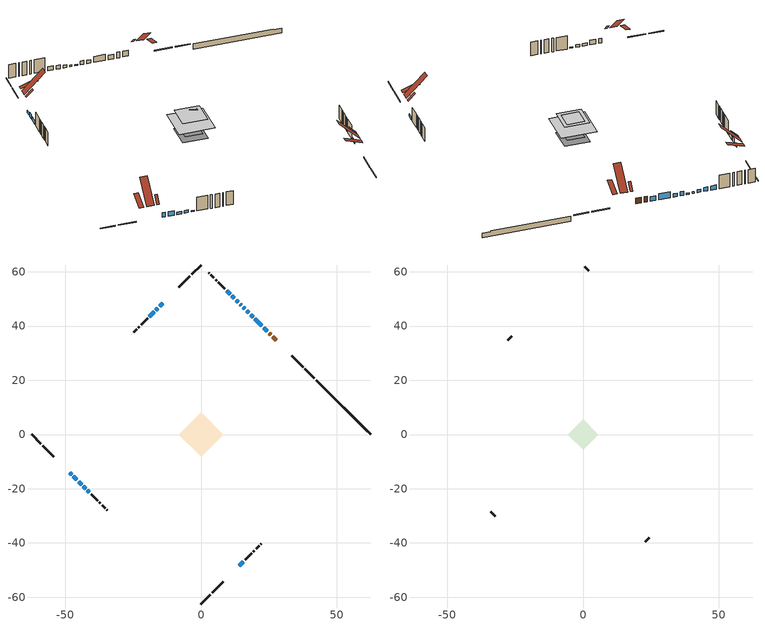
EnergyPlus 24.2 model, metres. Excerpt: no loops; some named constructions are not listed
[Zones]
conditioned space
 floor adiabatic (AdiabaticFloorConstruction): -8.2,0 0,8.2 8.2,0 0,-8.2 z3.26
 floor foundation (Slab1 construction): -5.79,0 0,5.79 5.79,0 0,-5.79 z-1.11
 floor foundation (Slab2 construction): -3.97,0 0,3.97 3.97,0 0,-3.97 z0
 wall outside (RimJoist1 construction): 0,-62.53 3.47,-59.07 / -62.53,0 -59.07,-3.47 / 0,62.53 -3.47,59.07 / 41.8,20.74 38.33,24.21 z0.82:1.12
 wall outside (RimJoist2 construction): 4.13,-58.41 8.24,-54.29 / -58.41,-4.13 -54.29,-8.24 / -4.13,58.41 -8.24,54.29 / 37.67,24.86 33.55,28.98 z0.82:1.12
 wall outside (AdiabaticWallConstruction 1): 27.69,34.84 26.41,36.12 / 25.76,36.78 25.1,37.44 z0.82:2.85
 wall outside (AdiabaticWallConstruction): -48.43,-14.1 -47.71,-14.83 / -15.95,46.59 -16.67,45.87 z0.82:2.45; 24.44,38.09 23.15,39.39 / -47.05,-15.48 -45.76,-16.78 z0.82:2.4; 22.49,40.04 19.9,42.63 z0.82:2.9; -45.1,-17.43 -44.06,-18.47 z0.82:1.74; -43.41,-19.13 -42.54,-19.99 / 13.75,48.79 12.92,49.61 z0.82:1.79; 14.1,-48.43 15.62,-46.92 z0.82:1.68; -14.1,48.43 -15.29,47.24 z0.82:1.63; 19.25,43.29 18.31,44.22 z0.82:1.99; 17.66,44.88 16.87,45.67 z0.82:2.19; 16.21,46.32 15.56,46.97 / -41.89,-20.65 -41.24,-21.3 z0.82:1.23; -17.32,45.21 -19.01,43.52 / 12.27,50.27 11.4,51.13 z0.82:2.14; 14.91,47.63 14.4,48.13 z0.82:1.38; 10.75,51.79 9.49,53.04 z0.82:2.29
 wall outside (Wall1 construction): 16.27,-46.26 18.68,-43.86 / -40.58,-21.95 -38.18,-24.36 / -19.67,42.87 -22.07,40.46 / 8.83,53.7 6.43,56.11 z0.82:5.7
 wall outside (Wall2 construction): 19.33,-43.2 19.72,-42.82 / -37.52,-25.01 -37.14,-25.4 / -22.73,39.81 -23.11,39.42 / 5.77,56.76 5.39,57.15 z0.82:5.7
 wall outside (Wall3 construction): 20.37,-42.16 21.47,-41.06 / -36.48,-26.05 -35.38,-27.15 / -23.77,38.76 -24.87,37.67 / 4.73,57.8 3.63,58.9 z0.82:5.7
 wall outside (Wall4 construction): 22.13,-40.41 22.24,-40.29 / -34.73,-27.81 -34.61,-27.92 / -25.52,37.01 -25.64,36.9 / 2.98,59.56 2.86,59.67 z0.82:5.7
 wall foundation (FoundationWall1 construction): 42.45,20.08,-1.11 42.45,20.08,0.82 60.53,2.01,0.82 60.53,2.01,0.56 62.53,0,0.56 62.53,0,-1.11
 window (WindowConstruction 14): -48.43,-14.1 -47.71,-14.82 z0.82:2.44
 window (WindowConstruction 5): 24.44,38.09 23.15,39.39 z0.82:2.4
 window (WindowConstruction 6): 22.49,40.04 19.9,42.63 z0.82:2.9
 window (WindowConstruction 7): -47.05,-15.48 -45.76,-16.77 z0.82:2.4
 window (WindowConstruction 8): -45.1,-17.43 -44.06,-18.47 z0.82:1.73
 window (WindowConstruction 9): -43.4,-19.13 -42.54,-19.99 z0.82:1.79
 window (WindowConstruction 10): 14.1,-48.43 15.61,-46.92 z0.82:1.68
 window (WindowConstruction 11): -14.1,48.43 -15.29,47.24 z0.82:1.63
 window (WindowConstruction 12): 19.25,43.29 18.31,44.22 z0.82:1.99
 window (WindowConstruction 13): 17.66,44.88 16.87,45.67 z0.82:2.19
 window (WindowConstruction 16): 16.21,46.32 15.56,46.97 z0.82:1.23
 window (WindowConstruction 17): -41.89,-20.65 -41.24,-21.3 z0.82:1.23
 window (WindowConstruction 15): -15.95,46.59 -16.67,45.87 z0.82:2.44
 window (WindowConstruction): -17.32,45.21 -19.01,43.52 z0.82:2.14
 window (WindowConstruction 1): 14.91,47.63 14.4,48.13 z0.82:1.38
 window (WindowConstruction 2): 13.75,48.79 12.92,49.61 z0.82:1.79
 window (WindowConstruction 3): 12.27,50.27 11.4,51.13 z0.82:2.14
 window (WindowConstruction 4): 10.75,51.79 9.49,53.04 z0.82:2.29
 door (Door): 27.69,34.84 26.41,36.12 z0.82:2.85
 door (Door 1): 25.76,36.78 25.1,37.44 z0.82:2.85
 ceiling adiabatic (AdiabaticFloorConstruction): 0,-8.2 8.2,0 0,8.2 -8.2,0 z3.26
 roof outside (Roof4 construction): 13.45,-49.09,5.7 11.88,-47.51,7.92 11.32,-48.07,7.92 12.89,-49.64,5.7; -49.09,-13.45,5.7 -47.51,-11.88,7.92 -48.07,-11.32,7.92 -49.64,-12.89,5.7; -13.45,49.09,5.7 -11.88,47.51,7.92 -11.32,48.07,7.92 -12.89,49.64,5.7; 28.35,34.19,5.7 26.78,32.61,7.92 27.33,32.06,7.92 28.9,33.63,5.7
attic - vented
 floor to conditioned space (Floor1 construction Reversed): -3.97,0 0,3.97 3.97,0 0,-3.97 z5.7
 floor to conditioned space (Floor2 construction Reversed): -5.58,0 0,5.58 5.58,0 0,-5.58 z5.7
 wall outside (Wall5 construction): 22.9,-39.64 24.45,-38.09 / -33.96,-28.58 -32.41,-30.13 / -26.29,36.24 -27.84,34.69 / 2.21,60.33 0.66,61.88 z0.82:5.7
 roof outside (Roof1 construction): 9.92,-52.61,5.7 6.05,-48.74,7.52 5.03,-49.76,7.52 8.9,-53.63,5.7; -52.61,-9.92,5.7 -48.74,-6.05,7.52 -49.76,-5.03,7.52 -53.63,-8.9,5.7; -9.92,52.61,5.7 -6.05,48.74,7.52 -5.03,49.76,7.52 -8.9,53.63,5.7; 31.88,30.66,5.7 28.01,26.79,7.52 29.03,25.77,7.52 32.9,29.64,5.7
 roof outside (Roof2 construction): 12.24,-50.3,5.7 7.54,-45.61,12.33 5.89,-47.27,12.33 10.58,-51.96,5.7; -50.3,-12.24,5.7 -45.61,-7.54,12.33 -47.27,-5.89,12.33 -51.96,-10.58,5.7; -12.24,50.3,5.7 -7.54,45.61,12.33 -5.89,47.27,12.33 -10.58,51.96,5.7; 29.56,32.97,5.7 24.87,28.28,12.33 26.53,26.62,12.33 31.22,31.31,5.7
[Material] Roughness=Rough; Thermal Absorptance=0.9
Name | Thickness {m} | Conductivity {W/m-K} | Density {kg/m3} | Specific Heat {J/kg-K} | Solar Absorptance | Visible Absorptance
ceiling loosefill ins | 0.254 | 0.0480833 | 16.02 | 1046.75 | 0.7 | 0.7
ceiling loosefill ins 1 | 0.0846667 | 0.0480833 | 16.02 | 1046.75 | 0.7 | 0.7
ceiling stud and cavity | 0.1397 | 0.110961 | 65.682 | 1177.47 | 0.7 | 0.7
ceiling stud and cavity 1 | 0.1397 | 0.619807 | 65.682 | 1177.47 | 0.7 | 0.7
gypsum board | 0.0127 | 0.160291 | 801 | 837.4 | 0.6 | 0.6
[Construction]
Floor1 construction: ceiling loosefill ins, ceiling stud and cavity, gypsum board
Floor2 construction: ceiling loosefill ins 1, ceiling stud and cavity 1, gypsum board
[EnergyManagementSystem:Program]
infil_program: Set p_m = 0.14; Set p_s = 0.22; Set s_m = 270; Set s_s = 370; Set z_m = 9.99744; Set z_s = 4.79579917344644; Set f_t = (((s_m/z_m)^p_m)*((z_s/s_s)^p_s)); Set Tdiff = tin_s-tout_s; Set dT = @Abs Tdiff; Set c = 0.1468; Set Cs = 0.0948; Set Cw = 0.151; Set n = 0.65; Set sft = (f_t*0.54); Set temp1 = ((c*Cw)*((sft*site_vw_s)^(2*n)))^2; Set Qinf = (((c*Cs*(dT^n))^2)+temp1)^0.5; Set Qinf = (@Max Qinf 0); Set mech_vent_house_fan_sensible_load_act = 0.0; Set mech_vent_house_fan_latent_load_act = 0.0; Set OASupInPb = out_pb_s; Set OASupInTemp = tout_s; Set OASupInW = out_wt_s; Set OASupRho = (@RhoAirFnPbTdbW OASupInPb OASupInTemp OASupInW); Set OASupCp = (@CpAirFnW OASupInW); Set OASupInEnth = (@HFnTdbW OASupInTemp OASupInW); Set ZoneTemp = tin_s; Set ZoneW = win_s; Set ZoneCp = (@CpAirFnW ZoneW); Set ZoneAirEnth = (@HFnTdbW ZoneTemp ZoneW); Set mech_vent_house_fan_cfis_act = 0.0; Set QWHV_cfis_sup = 0.0; Set QWHV_cfis_suppl_sup = 0.0; Set QWHV_cfis_suppl_exh = 0.0; Set Qrange = 0; Set Qbath = 0; Set Qdryer = 0; Set Qdryer = Qdryer + 0.00308 * clothes_dryer_exhaust_0_sch_s; Set QWHV_sup = 0.0; Set QWHV_exh = 0.0; Set Qsupply = QWHV_sup + QWHV_cfis_sup + QWHV_cfis_suppl_sup; Set Qexhaust = Qrange + Qbath + Qdryer + QWHV_exh + QWHV_cfis_suppl_exh; Set Qfan = (@Max Qexhaust Qsupply); Set Qducts = 0; If Qducts < 0; Set Qsupply = Qsupply - Qducts; Else; Set Qexhaust = Qexhaust + Qducts; EndIf; Set Qfan_with_ducts = (@Max Qexhaust Qsupply); Set Qimb = (@Abs (Qsupply - Qexhaust)); If Qinf + Qimb > 0; Set Qtot = Qfan_with_ducts + (Qinf^2) / (Qinf + Qimb); Else; Set Qtot = Qfan_with_ducts; EndIf; Set Qinf_adj = Qtot - Qfan; Set infil_flow_act = Qinf_adj; Set infil_program_Qinf = Qinf_adj; Set infil_program_Qfan = Qfan; Set Qload = Qfan; Set Effectiveness_Sens = 0.0; Set Effectiveness_Lat = 0.0; Set Fan_MFR = Qload * OASupRho; Set ZoneInEnth = OASupInEnth; Set ZoneInTemp = OASupInTemp; Set FanTotalToCond = Fan_MFR * (ZoneInEnth - ZoneAirEnth); Set FanSensToCond = Fan_MFR * ZoneCp * (ZoneInTemp - ZoneTemp); Set FanLatToCond = FanTotalToCond - FanSensToCond; Set mech_vent_house_fan_sensible_load_act = mech_vent_house_fan_sensible_load_act + FanSensToCond; Set mech_vent_house_fan_latent_load_act = mech_vent_house_fan_latent_load_act + FanLatToCond
total_airflows_program: Set total_infil_flow_rate = 0; Set total_mechvent_flow_rate = 0; Set total_natvent_flow_rate = 0; Set total_whf_flow_rate = 0; Set total_infil_flow_rate = total_infil_flow_rate + (infil_program_Qinf * 1); Set total_mechvent_flow_rate = total_mechvent_flow_rate + (infil_program_Qfan * 1); Set total_natvent_flow_rate = total_natvent_flow_rate + (natural_vent_program_Qnv * 1); Set total_whf_flow_rate = total_whf_flow_rate + (natural_vent_program_Qwhf * 1)
total_loads_program: Set loads_htg_tot = 0; Set loads_clg_tot = 0; If htg_load_cond > 0; Set loads_htg_tot = loads_htg_tot + (htg_load_cond - clg_load_cond) * 1.0; EndIf; Set loads_htg_tot = (@Max loads_htg_tot 0); If clg_load_cond > 0; Set loads_clg_tot = loads_clg_tot + (clg_load_cond - htg_load_cond) * 0.0; EndIf; Set loads_clg_tot = (@Max loads_clg_tot 0)
unit_heater_supply_fan_disaggregate_program: Set unit_heater_supply_fan_primary_htg = 0; If unit_heater_htg_coil_s > 0; Set unit_heater_supply_fan_primary_htg = unit_heater_supply_fan_s; EndIf
unmet_hours_program: Set htg_unmet_hours = 0; Set clg_unmet_hours = 0; Set unit_htg_unmet_hours = 0; If ((DayOfYear >= 1) && (DayOfYear <= 365)); Set unit_htg_unmet_hours = unit_htg_unmet_hours + conditioned_space_htg_unmet_s; If unit_htg_unmet_hours > htg_unmet_hours; Set htg_unmet_hours = unit_htg_unmet_hours; EndIf; EndIf
water_heater_EC_adj: If WarmupFlag == 0; Set dhw_e_cons = water_heater_energy + water_heater_on_cycle_parasitic + water_heater_off_cycle_parasitic; Set water_heater_ec_adj_act = 0.0 * dhw_e_cons / 1; EndIf
[EnergyManagementSystem:ProgramCallingManager]
component_loads_program_calling_manager: EndOfZoneTimestepAfterZoneReporting; component_loads_program
fridge_schedule_program_calling_manager: BeginZoneTimestepAfterInitHeatBalance; fridge_schedule_program
infil_program_calling_manager: BeginZoneTimestepAfterInitHeatBalance; infil_program
natural_vent_program_calling_manager: BeginZoneTimestepAfterInitHeatBalance; natural_vent_program
total_airflows_program_calling_manager: EndOfZoneTimestepAfterZoneReporting; total_airflows_program
total_loads_program_calling_manager: EndOfZoneTimestepAfterZoneReporting; total_loads_program
unit_heater_supply_fan_disaggregate_program_calling_manager: EndOfSystemTimestepBeforeHVACReporting; unit_heater_supply_fan_disaggregate_program
unmet_hours_program_calling_manager: EndOfZoneTimestepBeforeZoneReporting; unmet_hours_program
water_heater_EC_adj_ProgramManager: EndOfSystemTimestepBeforeHVACReporting; water_heater_EC_adj
[EnergyManagementSystem:OutputVariable] Type of Data in Variable=Summed
Name | EMS Variable | Update Frequency | EMS Program or Subroutine | Units
unit heater supply fan disaggregate htg primary | unit_heater_supply_fan_primary_htg | SystemTimestep | unit_heater_supply_fan_disaggregate_program | J
loads_htg_tot_peakload_outvar; loads_htg_tot_annual_outvar; Energy Management System Output Variable 1; Energy Management System Output Variable 45 | loads_htg_tot | ZoneTimestep | total_loads_program | J
loads_clg_tot_peakload_outvar; loads_clg_tot_annual_outvar; Energy Management System Output Variable 2; Energy Management System Output Variable 46 | loads_clg_tot | ZoneTimestep | total_loads_program | J
htg_unmet_hours_annual_outvar; Energy Management System Output Variable 3 | htg_unmet_hours | ZoneTimestep | unmet_hours_program | hr
clg_unmet_hours_annual_outvar; Energy Management System Output Variable 4 | clg_unmet_hours | ZoneTimestep | unmet_hours_program | hr
loads_htg_roofs_annual_outvar; Energy Management System Output Variable 5 | loads_htg_roofs | ZoneTimestep | component_loads_program | J
loads_htg_ceilings_annual_outvar; Energy Management System Output Variable 6 | loads_htg_ceilings | ZoneTimestep | component_loads_program | J
loads_htg_walls_annual_outvar; Energy Management System Output Variable 7 | loads_htg_walls | ZoneTimestep | component_loads_program | J
loads_htg_rim_joists_annual_outvar; Energy Management System Output Variable 8 | loads_htg_rim_joists | ZoneTimestep | component_loads_program | J
loads_htg_foundation_walls_annual_outvar; Energy Management System Output Variable 9 | loads_htg_foundation_walls | ZoneTimestep | component_loads_program | J
loads_htg_doors_annual_outvar; Energy Management System Output Variable 10 | loads_htg_doors | ZoneTimestep | component_loads_program | J
loads_htg_windows_conduction_annual_outvar; Energy Management System Output Variable 11 | loads_htg_windows_conduction | ZoneTimestep | component_loads_program | J
loads_htg_windows_solar_annual_outvar; Energy Management System Output Variable 12 | loads_htg_windows_solar | ZoneTimestep | component_loads_program | J
loads_htg_skylights_conduction_annual_outvar; Energy Management System Output Variable 13 | loads_htg_skylights_conduction | ZoneTimestep | component_loads_program | J
loads_htg_skylights_solar_annual_outvar; Energy Management System Output Variable 14 | loads_htg_skylights_solar | ZoneTimestep | component_loads_program | J
loads_htg_floors_annual_outvar; Energy Management System Output Variable 15 | loads_htg_floors | ZoneTimestep | component_loads_program | J
loads_htg_slabs_annual_outvar; Energy Management System Output Variable 16 | loads_htg_slabs | ZoneTimestep | component_loads_program | J
loads_htg_internal_mass_annual_outvar; Energy Management System Output Variable 17 | loads_htg_internal_mass | ZoneTimestep | component_loads_program | J
loads_htg_infil_annual_outvar; Energy Management System Output Variable 18 | loads_htg_infil | ZoneTimestep | component_loads_program | J
loads_htg_natvent_annual_outvar; Energy Management System Output Variable 19 | loads_htg_natvent | ZoneTimestep | component_loads_program | J
loads_htg_mechvent_annual_outvar; Energy Management System Output Variable 20 | loads_htg_mechvent | ZoneTimestep | component_loads_program | J
loads_htg_whf_annual_outvar; Energy Management System Output Variable 21 | loads_htg_whf | ZoneTimestep | component_loads_program | J
loads_htg_ducts_annual_outvar; Energy Management System Output Variable 22 | loads_htg_ducts | ZoneTimestep | component_loads_program | J
loads_htg_intgains_annual_outvar; Energy Management System Output Variable 23 | loads_htg_intgains | ZoneTimestep | component_loads_program | J
loads_htg_lighting_annual_outvar; Energy Management System Output Variable 24 | loads_htg_lighting | ZoneTimestep | component_loads_program | J
loads_clg_roofs_annual_outvar; Energy Management System Output Variable 25 | loads_clg_roofs | ZoneTimestep | component_loads_program | J
loads_clg_ceilings_annual_outvar; Energy Management System Output Variable 26 | loads_clg_ceilings | ZoneTimestep | component_loads_program | J
loads_clg_walls_annual_outvar; Energy Management System Output Variable 27 | loads_clg_walls | ZoneTimestep | component_loads_program | J
loads_clg_rim_joists_annual_outvar; Energy Management System Output Variable 28 | loads_clg_rim_joists | ZoneTimestep | component_loads_program | J
loads_clg_foundation_walls_annual_outvar; Energy Management System Output Variable 29 | loads_clg_foundation_walls | ZoneTimestep | component_loads_program | J
loads_clg_doors_annual_outvar; Energy Management System Output Variable 30 | loads_clg_doors | ZoneTimestep | component_loads_program | J
loads_clg_windows_conduction_annual_outvar; Energy Management System Output Variable 31 | loads_clg_windows_conduction | ZoneTimestep | component_loads_program | J
loads_clg_windows_solar_annual_outvar; Energy Management System Output Variable 32 | loads_clg_windows_solar | ZoneTimestep | component_loads_program | J
loads_clg_skylights_conduction_annual_outvar; Energy Management System Output Variable 33 | loads_clg_skylights_conduction | ZoneTimestep | component_loads_program | J
loads_clg_skylights_solar_annual_outvar; Energy Management System Output Variable 34 | loads_clg_skylights_solar | ZoneTimestep | component_loads_program | J
loads_clg_floors_annual_outvar; Energy Management System Output Variable 35 | loads_clg_floors | ZoneTimestep | component_loads_program | J
loads_clg_slabs_annual_outvar; Energy Management System Output Variable 36 | loads_clg_slabs | ZoneTimestep | component_loads_program | J
loads_clg_internal_mass_annual_outvar; Energy Management System Output Variable 37 | loads_clg_internal_mass | ZoneTimestep | component_loads_program | J
loads_clg_infil_annual_outvar; Energy Management System Output Variable 38 | loads_clg_infil | ZoneTimestep | component_loads_program | J
loads_clg_natvent_annual_outvar; Energy Management System Output Variable 39 | loads_clg_natvent | ZoneTimestep | component_loads_program | J
loads_clg_mechvent_annual_outvar; Energy Management System Output Variable 40 | loads_clg_mechvent | ZoneTimestep | component_loads_program | J
loads_clg_whf_annual_outvar; Energy Management System Output Variable 41 | loads_clg_whf | ZoneTimestep | component_loads_program | J
loads_clg_ducts_annual_outvar; Energy Management System Output Variable 42 | loads_clg_ducts | ZoneTimestep | component_loads_program | J
loads_clg_intgains_annual_outvar; Energy Management System Output Variable 43 | loads_clg_intgains | ZoneTimestep | component_loads_program | J
loads_clg_lighting_annual_outvar; Energy Management System Output Variable 44 | loads_clg_lighting | ZoneTimestep | component_loads_program | J
[Schedule:Day:Interval]
interior lighting schedule day: No, 01:00, 0.108182, 04:00, 0.0901515, 05:00, 0.0991667, 06:00, 0.162273, 07:00, 0.270455, 08:00, 0.342576, 10:00, 0.369621, 11:00, 0.351591, 12:00, 0.333561, 13:00, 0.324545, 14:00, 0.31553, 15:00, 0.333561, 16:00, 0.369621, 17:00, 0.450758, 18:00, 0.585985, 19:00, 0.775303, 20:00, 0.955606, 21:00, 0.991667, 22:00, 0.712197, 23:00, 0.360606, 24:00, 0.162273
interior lighting schedule day 1: No, 01:00, 0.100909, 04:00, 0.0840909, 05:00, 0.0925, 06:00, 0.151364, 07:00, 0.252273, 08:00, 0.319545, 10:00, 0.344773, 11:00, 0.327955, 12:00, 0.311136, 13:00, 0.302727, 14:00, 0.294318, 15:00, 0.311136, 16:00, 0.344773, 17:00, 0.420455, 18:00, 0.546591, 19:00, 0.723182, 20:00, 0.891364, 21:00, 0.925, 22:00, 0.664318, 23:00, 0.336364, 24:00, 0.151364
interior lighting schedule day 2: No, 01:00, 0.0927273, 04:00, 0.0772727, 05:00, 0.085, 06:00, 0.139091, 07:00, 0.231818, 08:00, 0.293636, 10:00, 0.316818, 11:00, 0.301364, 12:00, 0.285909, 13:00, 0.278182, 14:00, 0.270455, 15:00, 0.285909, 16:00, 0.316818, 17:00, 0.386364, 18:00, 0.502273, 19:00, 0.664545, 20:00, 0.819091, 21:00, 0.85, 22:00, 0.610455, 23:00, 0.309091, 24:00, 0.139091
interior lighting schedule day 3: No, 01:00, 0.0845455, 04:00, 0.0704545, 05:00, 0.0775, 06:00, 0.126818, 07:00, 0.211364, 08:00, 0.267727, 10:00, 0.288864, 11:00, 0.274773, 12:00, 0.260682, 13:00, 0.253636, 14:00, 0.246591, 15:00, 0.260682, 16:00, 0.288864, 17:00, 0.352273, 18:00, 0.457955, 19:00, 0.605909, 20:00, 0.746818, 21:00, 0.775, 22:00, 0.556591, 23:00, 0.281818, 24:00, 0.126818
interior lighting schedule day 4: No, 01:00, 0.0763636, 04:00, 0.0636364, 05:00, 0.07, 06:00, 0.114545, 07:00, 0.190909, 08:00, 0.241818, 10:00, 0.260909, 11:00, 0.248182, 12:00, 0.235455, 13:00, 0.229091, 14:00, 0.222727, 15:00, 0.235455, 16:00, 0.260909, 17:00, 0.318182, 18:00, 0.413636, 19:00, 0.547273, 20:00, 0.674545, 21:00, 0.7, 22:00, 0.502727, 23:00, 0.254545, 24:00, 0.114545
interior lighting schedule day 5: No, 01:00, 0.0727273, 04:00, 0.0606061, 05:00, 0.0666667, 06:00, 0.109091, 07:00, 0.181818, 08:00, 0.230303, 10:00, 0.248485, 11:00, 0.236364, 12:00, 0.224242, 13:00, 0.218182, 14:00, 0.212121, 15:00, 0.224242, 16:00, 0.248485, 17:00, 0.30303, 18:00, 0.393939, 19:00, 0.521212, 20:00, 0.642424, 21:00, 0.666667, 22:00, 0.478788, 23:00, 0.242424, 24:00, 0.109091
interior lighting schedule day 6: No, 01:00, 0.0745455, 04:00, 0.0621212, 05:00, 0.0683333, 06:00, 0.111818, 07:00, 0.186364, 08:00, 0.236061, 10:00, 0.254697, 11:00, 0.242273, 12:00, 0.229848, 13:00, 0.223636, 14:00, 0.217424, 15:00, 0.229848, 16:00, 0.254697, 17:00, 0.310606, 18:00, 0.403788, 19:00, 0.534242, 20:00, 0.658485, 21:00, 0.683333, 22:00, 0.490758, 23:00, 0.248485, 24:00, 0.111818
interior lighting schedule day 7: No, 01:00, 0.08, 04:00, 0.0666667, 05:00, 0.0733333, 06:00, 0.12, 07:00, 0.2, 08:00, 0.253333, 10:00, 0.273333, 11:00, 0.26, 12:00, 0.246667, 13:00, 0.24, 14:00, 0.233333, 15:00, 0.246667, 16:00, 0.273333, 17:00, 0.333333, 18:00, 0.433333, 19:00, 0.573333, 20:00, 0.706667, 21:00, 0.733333, 22:00, 0.526667, 23:00, 0.266667, 24:00, 0.12
interior lighting schedule day 8: No, 01:00, 0.0890909, 04:00, 0.0742424, 05:00, 0.0816667, 06:00, 0.133636, 07:00, 0.222727, 08:00, 0.282121, 10:00, 0.304394, 11:00, 0.289545, 12:00, 0.274697, 13:00, 0.267273, 14:00, 0.259848, 15:00, 0.274697, 16:00, 0.304394, 17:00, 0.371212, 18:00, 0.482576, 19:00, 0.638485, 20:00, 0.78697, 21:00, 0.816667, 22:00, 0.586515, 23:00, 0.29697, 24:00, 0.133636
interior lighting schedule day 9: No, 01:00, 0.0972727, 04:00, 0.0810606, 05:00, 0.0891667, 06:00, 0.145909, 07:00, 0.243182, 08:00, 0.30803, 10:00, 0.332348, 11:00, 0.316136, 12:00, 0.299924, 13:00, 0.291818, 14:00, 0.283712, 15:00, 0.299924, 16:00, 0.332348, 17:00, 0.405303, 18:00, 0.526894, 19:00, 0.697121, 20:00, 0.859242, 21:00, 0.891667, 22:00, 0.640379, 23:00, 0.324242, 24:00, 0.145909
interior lighting schedule day 10: No, 01:00, 0.105455, 04:00, 0.0878788, 05:00, 0.0966667, 06:00, 0.158182, 07:00, 0.263636, 08:00, 0.333939, 10:00, 0.360303, 11:00, 0.342727, 12:00, 0.325152, 13:00, 0.316364, 14:00, 0.307576, 15:00, 0.325152, 16:00, 0.360303, 17:00, 0.439394, 18:00, 0.571212, 19:00, 0.755758, 20:00, 0.931515, 21:00, 0.966667, 22:00, 0.694242, 23:00, 0.351515, 24:00, 0.158182
interior lighting schedule day 11: No, 01:00, 0.109091, 04:00, 0.0909091, 05:00, 0.1, 06:00, 0.163636, 07:00, 0.272727, 08:00, 0.345455, 10:00, 0.372727, 11:00, 0.354545, 12:00, 0.336364, 13:00, 0.327273, 14:00, 0.318182, 15:00, 0.336364, 16:00, 0.372727, 17:00, 0.454545, 18:00, 0.590909, 19:00, 0.781818, 20:00, 0.963636, 21:00, 1, 22:00, 0.718182, 23:00, 0.363636, 24:00, 0.163636
interior lighting schedule default day; occupants schedule default day; clothes dryer schedule default day; cooking range schedule default day; misc plug loads schedule default day; general water use schedule default day; heating setpoint default day; cooling setpoint default day; clothes dryer exhaust 0 schedule default day; cooling season schedule day; cooling season schedule day 2; cooling season schedule default day; exterior lighting schedule default day; natural vent schedule default day: No, 24:00, 0
occupants schedule day: No, 05:00, 0.426829, 06:00, 0.719512, 07:00, 1, 08:00, 0.670732, 09:00, 0.329268, 14:00, 0.170732, 15:00, 0.231707, 16:00, 0.329268, 17:00, 0.5, 18:00, 0.670732, 19:00, 0.829268, 21:00, 1, 22:00, 0.853659, 23:00, 0.646341, 24:00, 0.426829
clothes dryer schedule day; clothes dryer exhaust 0 schedule day: No, 01:00, 0.123457, 02:00, 0.0740741, 03:00, 0.0493827, 04:00, 0.0246914, 05:00, 0.0493827, 06:00, 0.0740741, 07:00, 0.197531, 08:00, 0.395062, 09:00, 0.592593, 10:00, 0.839506, 11:00, 0.962963, 12:00, 1, 13:00, 0.91358, 14:00, 0.82716, 15:00, 0.716049, 16:00, 0.753086, 17:00, 0.679012, 18:00, 0.666667, 20:00, 0.62963, 21:00, 0.641975, 22:00, 0.666667, 23:00, 0.54321, 24:00, 0.296296
cooking range schedule day: No, 05:00, 0.0597015, 06:00, 0.11194, 07:00, 0.171642, 08:00, 0.291045, 11:00, 0.343284, 12:00, 0.402985, 13:00, 0.462687, 14:00, 0.343284, 15:00, 0.291045, 16:00, 0.402985, 17:00, 0.567164, 18:00, 1, 19:00, 0.850746, 20:00, 0.432836, 21:00, 0.291045, 22:00, 0.231343, 23:00, 0.171642, 24:00, 0.11194
misc plug loads schedule day: No, 06:00, 0.705882, 07:00, 0.745098, 08:00, 0.803922, 15:00, 0.823529, 16:00, 0.862745, 17:00, 0.921569, 18:00, 0.980392, 19:00, 1, 20:00, 0.980392, 21:00, 0.941176, 22:00, 0.862745, 23:00, 0.784314, 24:00, 0.72549
general water use schedule day: No, 01:00, 0.315068, 03:00, 0.287671, 04:00, 0.342466, 05:00, 0.369863, 06:00, 0.520548, 07:00, 0.60274, 08:00, 0.534247, 10:00, 0.506849, 11:00, 0.465753, 14:00, 0.479452, 15:00, 0.534247, 16:00, 0.589041, 17:00, 0.69863, 18:00, 0.876712, 19:00, 0.890411, 20:00, 0.986301, 21:00, 1, 22:00, 0.863014, 23:00, 0.616438, 24:00, 0.465753
heating setpoint day: No, 07:00, 18, 23:00, 21, 24:00, 18
cooling setpoint day: No, 24:00, 25
cooling season schedule day 1: No, 24:00, 1
exterior lighting schedule day: No, 01:00, 0.566667, 03:00, 0.524167, 05:00, 0.495833, 06:00, 0.5525, 07:00, 0.623333, 08:00, 0.580833, 09:00, 0.439167, 10:00, 0.354167, 12:00, 0.34, 13:00, 0.354167, 14:00, 0.396667, 15:00, 0.425, 16:00, 0.495833, 17:00, 0.623333, 18:00, 0.793333, 19:00, 0.906667, 20:00, 0.963333, 21:00, 0.991667, 22:00, 0.920833, 23:00, 0.793333, 24:00, 0.665833
exterior lighting schedule day 1: No, 01:00, 0.528571, 03:00, 0.488929, 05:00, 0.4625, 06:00, 0.515357, 07:00, 0.581429, 08:00, 0.541786, 09:00, 0.409643, 10:00, 0.330357, 12:00, 0.317143, 13:00, 0.330357, 14:00, 0.37, 15:00, 0.396429, 16:00, 0.4625, 17:00, 0.581429, 18:00, 0.74, 19:00, 0.845714, 20:00, 0.898571, 21:00, 0.925, 22:00, 0.858929, 23:00, 0.74, 24:00, 0.621071
exterior lighting schedule day 10: No, 01:00, 0.552381, 03:00, 0.510952, 05:00, 0.483333, 06:00, 0.538571, 07:00, 0.607619, 08:00, 0.56619, 09:00, 0.428095, 10:00, 0.345238, 12:00, 0.331429, 13:00, 0.345238, 14:00, 0.386667, 15:00, 0.414286, 16:00, 0.483333, 17:00, 0.607619, 18:00, 0.773333, 19:00, 0.88381, 20:00, 0.939048, 21:00, 0.966667, 22:00, 0.897619, 23:00, 0.773333, 24:00, 0.649048
exterior lighting schedule day 11: No, 01:00, 0.571429, 03:00, 0.528571, 05:00, 0.5, 06:00, 0.557143, 07:00, 0.628571, 08:00, 0.585714, 09:00, 0.442857, 10:00, 0.357143, 12:00, 0.342857, 13:00, 0.357143, 14:00, 0.4, 15:00, 0.428571, 16:00, 0.5, 17:00, 0.628571, 18:00, 0.8, 19:00, 0.914286, 20:00, 0.971429, 21:00, 1, 22:00, 0.928571, 23:00, 0.8, 24:00, 0.671429
exterior lighting schedule day 2: No, 01:00, 0.485714, 03:00, 0.449286, 05:00, 0.425, 06:00, 0.473571, 07:00, 0.534286, 08:00, 0.497857, 09:00, 0.376429, 10:00, 0.303571, 12:00, 0.291429, 13:00, 0.303571, 14:00, 0.34, 15:00, 0.364286, 16:00, 0.425, 17:00, 0.534286, 18:00, 0.68, 19:00, 0.777143, 20:00, 0.825714, 21:00, 0.85, 22:00, 0.789286, 23:00, 0.68, 24:00, 0.570714
exterior lighting schedule day 3: No, 01:00, 0.442857, 03:00, 0.409643, 05:00, 0.3875, 06:00, 0.431786, 07:00, 0.487143, 08:00, 0.453929, 09:00, 0.343214, 10:00, 0.276786, 12:00, 0.265714, 13:00, 0.276786, 14:00, 0.31, 15:00, 0.332143, 16:00, 0.3875, 17:00, 0.487143, 18:00, 0.62, 19:00, 0.708571, 20:00, 0.752857, 21:00, 0.775, 22:00, 0.719643, 23:00, 0.62, 24:00, 0.520357
exterior lighting schedule day 4: No, 01:00, 0.4, 03:00, 0.37, 05:00, 0.35, 06:00, 0.39, 07:00, 0.44, 08:00, 0.41, 09:00, 0.31, 10:00, 0.25, 12:00, 0.24, 13:00, 0.25, 14:00, 0.28, 15:00, 0.3, 16:00, 0.35, 17:00, 0.44, 18:00, 0.56, 19:00, 0.64, 20:00, 0.68, 21:00, 0.7, 22:00, 0.65, 23:00, 0.56, 24:00, 0.47
exterior lighting schedule day 5: No, 01:00, 0.380952, 03:00, 0.352381, 05:00, 0.333333, 06:00, 0.371429, 07:00, 0.419048, 08:00, 0.390476, 09:00, 0.295238, 10:00, 0.238095, 12:00, 0.228571, 13:00, 0.238095, 14:00, 0.266667, 15:00, 0.285714, 16:00, 0.333333, 17:00, 0.419048, 18:00, 0.533333, 19:00, 0.609524, 20:00, 0.647619, 21:00, 0.666667, 22:00, 0.619048, 23:00, 0.533333, 24:00, 0.447619
exterior lighting schedule day 6: No, 01:00, 0.390476, 03:00, 0.36119, 05:00, 0.341667, 06:00, 0.380714, 07:00, 0.429524, 08:00, 0.400238, 09:00, 0.302619, 10:00, 0.244048, 12:00, 0.234286, 13:00, 0.244048, 14:00, 0.273333, 15:00, 0.292857, 16:00, 0.341667, 17:00, 0.429524, 18:00, 0.546667, 19:00, 0.624762, 20:00, 0.66381, 21:00, 0.683333, 22:00, 0.634524, 23:00, 0.546667, 24:00, 0.45881
exterior lighting schedule day 7: No, 01:00, 0.419048, 03:00, 0.387619, 05:00, 0.366667, 06:00, 0.408571, 07:00, 0.460952, 08:00, 0.429524, 09:00, 0.324762, 10:00, 0.261905, 12:00, 0.251429, 13:00, 0.261905, 14:00, 0.293333, 15:00, 0.314286, 16:00, 0.366667, 17:00, 0.460952, 18:00, 0.586667, 19:00, 0.670476, 20:00, 0.712381, 21:00, 0.733333, 22:00, 0.680952, 23:00, 0.586667, 24:00, 0.492381
exterior lighting schedule day 8: No, 01:00, 0.466667, 03:00, 0.431667, 05:00, 0.408333, 06:00, 0.455, 07:00, 0.513333, 08:00, 0.478333, 09:00, 0.361667, 10:00, 0.291667, 12:00, 0.28, 13:00, 0.291667, 14:00, 0.326667, 15:00, 0.35, 16:00, 0.408333, 17:00, 0.513333, 18:00, 0.653333, 19:00, 0.746667, 20:00, 0.793333, 21:00, 0.816667, 22:00, 0.758333, 23:00, 0.653333, 24:00, 0.548333
exterior lighting schedule day 9: No, 01:00, 0.509524, 03:00, 0.47131, 05:00, 0.445833, 06:00, 0.496786, 07:00, 0.560476, 08:00, 0.522262, 09:00, 0.394881, 10:00, 0.318452, 12:00, 0.305714, 13:00, 0.318452, 14:00, 0.356667, 15:00, 0.382143, 16:00, 0.445833, 17:00, 0.560476, 18:00, 0.713333, 19:00, 0.815238, 20:00, 0.86619, 21:00, 0.891667, 22:00, 0.827976, 23:00, 0.713333, 24:00, 0.59869
[Schedule:Week:Daily]
heating setpoint Week Rule - Jan1-Dec31: heating setpoint day, heating setpoint day, heating setpoint day, heating setpoint day, heating setpoint day, heating setpoint day, heating setpoint day, heating setpoint default day, heating setpoint default day, heating setpoint default day, heating setpoint default day, heating setpoint default day
cooling setpoint Week Rule - Jan1-Dec31: cooling setpoint day, cooling setpoint day, cooling setpoint day, cooling setpoint day, cooling setpoint day, cooling setpoint day, cooling setpoint day, cooling setpoint default day, cooling setpoint default day, cooling setpoint default day, cooling setpoint default day, cooling setpoint default day
clothes dryer exhaust 0 schedule Week Rule - Jan1-Dec31: clothes dryer exhaust 0 schedule day, clothes dryer exhaust 0 schedule day, clothes dryer exhaust 0 schedule day, clothes dryer exhaust 0 schedule day, clothes dryer exhaust 0 schedule day, clothes dryer exhaust 0 schedule day, clothes dryer exhaust 0 schedule day, clothes dryer exhaust 0 schedule default day, clothes dryer exhaust 0 schedule default day, clothes dryer exhaust 0 schedule default day, clothes dryer exhaust 0 schedule default day, clothes dryer exhaust 0 schedule default day
cooling season schedule Week Rule - Jan1-May26: cooling season schedule day, cooling season schedule day, cooling season schedule day, cooling season schedule day, cooling season schedule day, cooling season schedule day, cooling season schedule day, cooling season schedule default day, cooling season schedule default day, cooling season schedule default day, cooling season schedule default day, cooling season schedule default day
cooling season schedule Week Rule - May27-Jun2: cooling season schedule day, cooling season schedule day, cooling season schedule day, cooling season schedule day, cooling season schedule day, cooling season schedule day 1, cooling season schedule day 1, cooling season schedule default day, cooling season schedule default day, cooling season schedule default day, cooling season schedule default day, cooling season schedule default day
cooling season schedule Week Rule - Jun3-Aug25: cooling season schedule day 1, cooling season schedule day 1, cooling season schedule day 1, cooling season schedule day 1, cooling season schedule day 1, cooling season schedule day 1, cooling season schedule day 1, cooling season schedule default day, cooling season schedule default day, cooling season schedule default day, cooling season schedule default day, cooling season schedule default day
cooling season schedule Week Rule - Aug26-Sep1: cooling season schedule day 1, cooling season schedule day 1, cooling season schedule day 1, cooling season schedule day 1, cooling season schedule day 1, cooling season schedule day 1, cooling season schedule day 2, cooling season schedule default day, cooling season schedule default day, cooling season schedule default day, cooling season schedule default day, cooling season schedule default day
cooling season schedule Week Rule - Sep2-Dec31: cooling season schedule day 2, cooling season schedule day 2, cooling season schedule day 2, cooling season schedule day 2, cooling season schedule day 2, cooling season schedule day 2, cooling season schedule day 2, cooling season schedule default day, cooling season schedule default day, cooling season schedule default day, cooling season schedule default day, cooling season schedule default day
exterior lighting schedule Week Rule - Apr29-May5: exterior lighting schedule day 3, exterior lighting schedule day 3, exterior lighting schedule day 4, exterior lighting schedule day 4, exterior lighting schedule day 4, exterior lighting schedule day 4, exterior lighting schedule day 4, exterior lighting schedule default day, exterior lighting schedule default day, exterior lighting schedule default day, exterior lighting schedule default day, exterior lighting schedule default day
exterior lighting schedule Week Rule - May6-May26: exterior lighting schedule day 4, exterior lighting schedule day 4, exterior lighting schedule day 4, exterior lighting schedule day 4, exterior lighting schedule day 4, exterior lighting schedule day 4, exterior lighting schedule day 4, exterior lighting schedule default day, exterior lighting schedule default day, exterior lighting schedule default day, exterior lighting schedule default day, exterior lighting schedule default day
exterior lighting schedule Week Rule - May27-Jun2: exterior lighting schedule day 4, exterior lighting schedule day 4, exterior lighting schedule day 4, exterior lighting schedule day 4, exterior lighting schedule day 4, exterior lighting schedule day 5, exterior lighting schedule day 5, exterior lighting schedule default day, exterior lighting schedule default day, exterior lighting schedule default day, exterior lighting schedule default day, exterior lighting schedule default day
exterior lighting schedule Week Rule - Jun3-Jun30: exterior lighting schedule day 5, exterior lighting schedule day 5, exterior lighting schedule day 5, exterior lighting schedule day 5, exterior lighting schedule day 5, exterior lighting schedule day 5, exterior lighting schedule day 5, exterior lighting schedule default day, exterior lighting schedule default day, exterior lighting schedule default day, exterior lighting schedule default day, exterior lighting schedule default day
exterior lighting schedule Week Rule - Jul1-Jul28: exterior lighting schedule day 6, exterior lighting schedule day 6, exterior lighting schedule day 6, exterior lighting schedule day 6, exterior lighting schedule day 6, exterior lighting schedule day 6, exterior lighting schedule day 6, exterior lighting schedule default day, exterior lighting schedule default day, exterior lighting schedule default day, exterior lighting schedule default day, exterior lighting schedule default day
exterior lighting schedule Week Rule - Jul29-Aug4: exterior lighting schedule day 6, exterior lighting schedule day 6, exterior lighting schedule day 6, exterior lighting schedule day 7, exterior lighting schedule day 7, exterior lighting schedule day 7, exterior lighting schedule day 7, exterior lighting schedule default day, exterior lighting schedule default day, exterior lighting schedule default day, exterior lighting schedule default day, exterior lighting schedule default day
exterior lighting schedule Week Rule - Aug5-Aug25: exterior lighting schedule day 7, exterior lighting schedule day 7, exterior lighting schedule day 7, exterior lighting schedule day 7, exterior lighting schedule day 7, exterior lighting schedule day 7, exterior lighting schedule day 7, exterior lighting schedule default day, exterior lighting schedule default day, exterior lighting schedule default day, exterior lighting schedule default day, exterior lighting schedule default day
exterior lighting schedule Week Rule - Aug26-Sep1: exterior lighting schedule day 7, exterior lighting schedule day 7, exterior lighting schedule day 7, exterior lighting schedule day 7, exterior lighting schedule day 7, exterior lighting schedule day 7, exterior lighting schedule day 8, exterior lighting schedule default day, exterior lighting schedule default day, exterior lighting schedule default day, exterior lighting schedule default day, exterior lighting schedule default day
exterior lighting schedule Week Rule - Sep2-Sep29: exterior lighting schedule day 8, exterior lighting schedule day 8, exterior lighting schedule day 8, exterior lighting schedule day 8, exterior lighting schedule day 8, exterior lighting schedule day 8, exterior lighting schedule day 8, exterior lighting schedule default day, exterior lighting schedule default day, exterior lighting schedule default day, exterior lighting schedule default day, exterior lighting schedule default day
exterior lighting schedule Week Rule - Sep30-Oct6: exterior lighting schedule day 8, exterior lighting schedule day 9, exterior lighting schedule day 9, exterior lighting schedule day 9, exterior lighting schedule day 9, exterior lighting schedule day 9, exterior lighting schedule day 9, exterior lighting schedule default day, exterior lighting schedule default day, exterior lighting schedule default day, exterior lighting schedule default day, exterior lighting schedule default day
exterior lighting schedule Week Rule - Oct7-Oct27: exterior lighting schedule day 9, exterior lighting schedule day 9, exterior lighting schedule day 9, exterior lighting schedule day 9, exterior lighting schedule day 9, exterior lighting schedule day 9, exterior lighting schedule day 9, exterior lighting schedule default day, exterior lighting schedule default day, exterior lighting schedule default day, exterior lighting schedule default day, exterior lighting schedule default day
exterior lighting schedule Week Rule - Oct28-Nov3: exterior lighting schedule day 9, exterior lighting schedule day 9, exterior lighting schedule day 9, exterior lighting schedule day 9, exterior lighting schedule day 10, exterior lighting schedule day 10, exterior lighting schedule day 10, exterior lighting schedule default day, exterior lighting schedule default day, exterior lighting schedule default day, exterior lighting schedule default day, exterior lighting schedule default day
exterior lighting schedule Week Rule - Nov4-Nov24: exterior lighting schedule day 10, exterior lighting schedule day 10, exterior lighting schedule day 10, exterior lighting schedule day 10, exterior lighting schedule day 10, exterior lighting schedule day 10, exterior lighting schedule day 10, exterior lighting schedule default day, exterior lighting schedule default day, exterior lighting schedule default day, exterior lighting schedule default day, exterior lighting schedule default day
exterior lighting schedule Week Rule - Nov25-Dec1: exterior lighting schedule day 10, exterior lighting schedule day 10, exterior lighting schedule day 10, exterior lighting schedule day 10, exterior lighting schedule day 10, exterior lighting schedule day 10, exterior lighting schedule day 11, exterior lighting schedule default day, exterior lighting schedule default day, exterior lighting schedule default day, exterior lighting schedule default day, exterior lighting schedule default day
exterior lighting schedule Week Rule - Dec2-Dec31: exterior lighting schedule day 11, exterior lighting schedule day 11, exterior lighting schedule day 11, exterior lighting schedule day 11, exterior lighting schedule day 11, exterior lighting schedule day 11, exterior lighting schedule day 11, exterior lighting schedule default day, exterior lighting schedule default day, exterior lighting schedule default day, exterior lighting schedule default day, exterior lighting schedule default day
natural vent schedule Week Rule - Jan1-Dec31: natural vent schedule default day, natural vent schedule default day, natural vent schedule default day, natural vent schedule default day, natural vent schedule default day, natural vent schedule default day, natural vent schedule default day, natural vent schedule default day, natural vent schedule default day, natural vent schedule default day, natural vent schedule default day, natural vent schedule default day
[Schedule:Year]
heating setpoint: heating setpoint Week Rule - Jan1-Dec31, 1, 1, 12, 31
cooling setpoint: cooling setpoint Week Rule - Jan1-Dec31, 1, 1, 12, 31
clothes dryer exhaust 0 schedule: clothes dryer exhaust 0 schedule Week Rule - Jan1-Dec31, 1, 1, 12, 31
cooling season schedule: cooling season schedule Week Rule - Jan1-May26, 1, 1, 5, 26, cooling season schedule Week Rule - May27-Jun2, 5, 27, 6, 2, cooling season schedule Week Rule - Jun3-Aug25, 6, 3, 8, 25, cooling season schedule Week Rule - Aug26-Sep1, 8, 26, 9, 1, cooling season schedule Week Rule - Sep2-Dec31, 9, 2, 12, 31
natural vent schedule: natural vent schedule Week Rule - Jan1-Dec31, 1, 1, 12, 31
